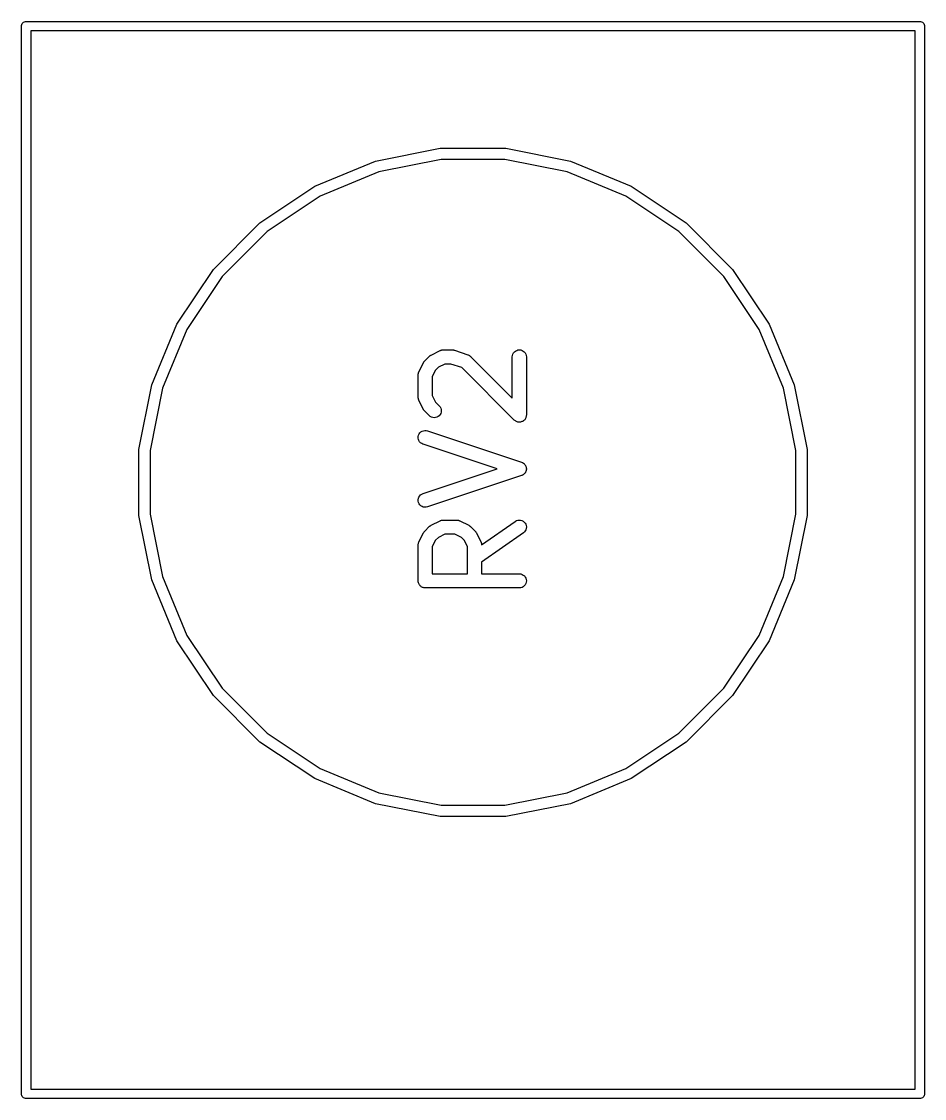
# Model space of a CAD drawing. Extents: x 20 to 116, y -135 to -20.
# Drawn here: x 63.16 to 72.76, y -108.36 to -96.9 of the extents above; entities that cross this region are included whole.
import ezdxf

# ---------------------------------------------------------------- set-up
doc = ezdxf.new("R2010")
doc.units = 0
doc.layers.add('BLACK', color=7, linetype='CONTINUOUS')

msp = doc.modelspace()

# ---------------------------------------------------------------- linework, layer by layer
at = {"layer": 'BLACK', "linetype": 'Continuous'}
for p, q in [((63.1598, -96.955), (63.1607, -96.9452)), ((63.16, -96.9575), (63.1598, -96.955)), ((63.16, -108.303), (63.16, -96.9575)), ((63.1607, -96.9452), (63.1636, -96.9358)), ((63.1636, -96.9358), (63.1682, -96.9271)), ((63.1682, -96.9271), (63.1745, -96.9195)), ((63.1745, -96.9195), (63.1821, -96.9132)), ((63.1821, -96.9132), (63.1908, -96.9086)), ((63.1908, -96.9086), (63.2002, -96.9057)), ((63.2002, -96.9057), (63.2076, -96.905)), ((63.2076, -96.905), (63.21, -96.9048)), ((63.21, -96.9048), (63.2124, -96.905)), ((63.2124, -96.905), (72.7076, -96.905)), ((72.7076, -96.905), (72.71, -96.9048)), ((72.71, -96.9048), (72.7124, -96.905)), ((72.7124, -96.905), (72.7198, -96.9057)), ((72.7198, -96.9057), (72.7292, -96.9086)), ((72.7292, -96.9086), (72.7379, -96.9132)), ((72.7379, -96.9132), (72.7455, -96.9195)), ((72.7455, -96.9195), (72.7518, -96.9271)), ((72.7518, -96.9271), (72.7564, -96.9358)), ((72.7564, -96.9358), (72.7593, -96.9452)), ((72.7593, -96.9452), (72.7602, -96.955)), ((72.7602, -96.955), (72.76, -96.9574)), ((72.76, -96.9574), (72.76, -108.303)), ((63.26, -97.005), (63.26, -108.255)), ((72.66, -97.005), (63.26, -97.005)), ((72.66, -108.255), (72.66, -97.005)), ((66.9237, -98.3887), (67.6101, -98.2522)), ((67.6101, -98.2522), (68.3099, -98.2522)), ((68.3099, -98.2522), (68.9963, -98.3887)), ((66.2771, -98.6565), (66.9237, -98.3887)), ((67.6218, -98.3716), (66.9585, -98.5036)), ((68.2982, -98.3716), (67.6218, -98.3716)), ((68.9615, -98.5036), (68.2982, -98.3716)), ((68.9963, -98.3887), (69.6429, -98.6565)), ((66.9585, -98.5036), (66.3337, -98.7624)), ((69.5863, -98.7624), (68.9615, -98.5036)), ((65.6952, -99.0454), (66.2771, -98.6565)), ((69.6429, -98.6565), (70.2248, -99.0454)), ((66.3337, -98.7624), (65.7713, -99.1381)), ((70.1487, -99.1381), (69.5863, -98.7624)), ((65.2004, -99.5402), (65.6952, -99.0454)), ((65.7713, -99.1381), (65.2931, -99.6163)), ((70.6269, -99.6163), (70.1487, -99.1381)), ((70.2248, -99.0454), (70.7196, -99.5402)), ((64.8115, -100.122), (65.2004, -99.5402)), ((65.2931, -99.6163), (64.9174, -100.179)), ((71.0026, -100.179), (70.6269, -99.6163)), ((70.7196, -99.5402), (71.1085, -100.122)), ((64.5437, -100.769), (64.8115, -100.122)), ((64.9174, -100.179), (64.6586, -100.804)), ((71.2614, -100.804), (71.0026, -100.179)), ((71.1085, -100.122), (71.3763, -100.769)), ((67.5141, -100.451), (67.6093, -100.404)), ((67.6093, -100.404), (67.6103, -100.403)), ((67.6103, -100.403), (67.6123, -100.402)), ((67.6123, -100.402), (67.6143, -100.401)), ((67.6143, -100.401), (67.6192, -100.4)), ((67.6192, -100.4), (67.624, -100.398)), ((67.624, -100.398), (67.6262, -100.398)), ((67.6262, -100.398), (67.6283, -100.397)), ((67.6283, -100.397), (67.6334, -100.397)), ((67.6334, -100.397), (67.6385, -100.396)), ((67.6385, -100.396), (67.6407, -100.396)), ((67.6407, -100.396), (67.6429, -100.396)), ((67.6429, -100.396), (67.7381, -100.396)), ((67.7381, -100.396), (67.7391, -100.396)), ((67.7391, -100.396), (67.7433, -100.396)), ((67.7433, -100.396), (67.7475, -100.396)), ((67.7475, -100.396), (67.7506, -100.397)), ((67.7506, -100.397), (67.7537, -100.397)), ((67.7537, -100.397), (67.7577, -100.399)), ((67.7577, -100.399), (67.7618, -100.4)), ((67.7618, -100.4), (67.9047, -100.447)), ((68.3905, -100.428), (68.3999, -100.417)), ((68.3999, -100.417), (68.4113, -100.408)), ((68.4113, -100.408), (68.4243, -100.401)), ((68.4243, -100.401), (68.4383, -100.397)), ((68.4383, -100.397), (68.4529, -100.396)), ((68.4529, -100.396), (68.4675, -100.397)), ((68.4675, -100.397), (68.4814, -100.402)), ((68.4814, -100.402), (68.4943, -100.409)), ((68.4943, -100.409), (68.5056, -100.418)), ((68.5056, -100.418), (68.5148, -100.429)), ((67.3853, -100.628), (67.4329, -100.532)), ((67.4329, -100.532), (67.4334, -100.531)), ((67.4334, -100.531), (67.4357, -100.528)), ((67.4357, -100.528), (67.4377, -100.524)), ((67.4377, -100.524), (67.4397, -100.522)), ((67.4397, -100.522), (67.4414, -100.519)), ((67.4414, -100.519), (67.4443, -100.516)), ((67.4443, -100.516), (67.447, -100.513)), ((67.447, -100.513), (67.4946, -100.465)), ((67.4946, -100.465), (67.4953, -100.465)), ((67.4953, -100.465), (67.4986, -100.462)), ((67.4986, -100.462), (67.5017, -100.459)), ((67.5017, -100.459), (67.5043, -100.457)), ((67.5043, -100.457), (67.5068, -100.455)), ((67.5068, -100.455), (67.5105, -100.453)), ((67.5105, -100.453), (67.5141, -100.451)), ((67.9047, -100.447), (67.9057, -100.448)), ((67.9057, -100.448), (67.9077, -100.448)), ((67.9077, -100.448), (67.9098, -100.449)), ((67.9098, -100.449), (67.9143, -100.452)), ((67.9143, -100.452), (67.9189, -100.454)), ((67.9189, -100.454), (67.9207, -100.455)), ((67.9207, -100.455), (67.9227, -100.456)), ((67.9227, -100.456), (67.9266, -100.459)), ((67.9266, -100.459), (67.9308, -100.462)), ((67.9308, -100.462), (67.9323, -100.464)), ((67.9323, -100.464), (67.934, -100.465)), ((67.934, -100.465), (68.3774, -100.909)), ((68.3774, -100.47), (68.379, -100.455)), ((68.3774, -100.471), (68.3774, -100.47)), ((68.3774, -100.909), (68.3774, -100.471)), ((68.379, -100.455), (68.3834, -100.441)), ((68.3834, -100.441), (68.3905, -100.428)), ((68.5148, -100.429), (68.5217, -100.442)), ((68.5217, -100.442), (68.526, -100.456)), ((68.526, -100.456), (68.5274, -100.471)), ((68.5274, -100.471), (68.5274, -101.09)), ((67.3784, -100.651), (67.379, -100.646)), ((67.379, -100.646), (67.3797, -100.643)), ((67.3797, -100.643), (67.3801, -100.641)), ((67.3801, -100.641), (67.3819, -100.637)), ((67.3819, -100.637), (67.3834, -100.632)), ((67.3834, -100.632), (67.3845, -100.63)), ((67.3845, -100.63), (67.3853, -100.628)), ((67.5616, -100.61), (67.5274, -100.679)), ((67.592, -100.58), (67.5616, -100.61)), ((67.6606, -100.546), (67.592, -100.58)), ((67.7259, -100.546), (67.6606, -100.546)), ((67.8404, -100.584), (67.7259, -100.546)), ((68.3993, -101.143), (67.8404, -100.584)), ((67.3774, -100.66), (67.3776, -100.658)), ((67.3774, -100.661), (67.3774, -100.66)), ((67.3774, -100.899), (67.3774, -100.661)), ((67.3776, -100.656), (67.3784, -100.651)), ((67.3776, -100.658), (67.3776, -100.656)), ((67.5274, -100.679), (67.5274, -100.882)), ((64.4072, -101.455), (64.5437, -100.769)), ((64.6586, -100.804), (64.5266, -101.467)), ((71.3934, -101.467), (71.2614, -100.804)), ((71.3763, -100.769), (71.5128, -101.455)), ((67.3776, -100.901), (67.3774, -100.899)), ((67.3775, -100.904), (67.3776, -100.901)), ((67.3783, -100.909), (67.3775, -100.904)), ((67.3788, -100.914), (67.3783, -100.909)), ((67.3794, -100.916), (67.3788, -100.914)), ((67.3798, -100.918), (67.3794, -100.916)), ((67.3816, -100.923), (67.3798, -100.918)), ((67.383, -100.928), (67.3816, -100.923)), ((67.3841, -100.93), (67.383, -100.928)), ((67.3848, -100.932), (67.3841, -100.93)), ((67.3853, -100.933), (67.3848, -100.932)), ((67.4329, -101.028), (67.3853, -100.933)), ((67.5274, -100.882), (67.5616, -100.95)), ((67.5616, -100.95), (67.6007, -100.989)), ((67.6007, -100.989), (67.6014, -100.99)), ((67.6014, -100.99), (67.6105, -101.001)), ((67.4352, -101.032), (67.4329, -101.028)), ((67.4371, -101.035), (67.4352, -101.032)), ((67.439, -101.038), (67.4371, -101.035)), ((67.4407, -101.04), (67.439, -101.038)), ((67.4436, -101.044), (67.4407, -101.04)), ((67.4462, -101.047), (67.4436, -101.044)), ((67.447, -101.048), (67.4462, -101.047)), ((67.4946, -101.095), (67.447, -101.048)), ((67.5059, -101.104), (67.4946, -101.095)), ((67.5188, -101.111), (67.5059, -101.104)), ((67.5889, -101.105), (67.576, -101.112)), ((67.6003, -101.096), (67.5889, -101.105)), ((67.6097, -101.084), (67.6003, -101.096)), ((67.6167, -101.071), (67.6097, -101.084)), ((67.6105, -101.001), (67.6173, -101.014)), ((67.621, -101.057), (67.6167, -101.071)), ((67.6173, -101.014), (67.6213, -101.028)), ((67.6226, -101.043), (67.621, -101.057)), ((67.6213, -101.028), (67.6226, -101.043)), ((68.5257, -101.105), (68.5235, -101.112)), ((68.5258, -101.105), (68.5257, -101.105)), ((68.5266, -101.098), (68.5258, -101.105)), ((68.5258, -101.105), (68.5258, -101.105)), ((68.5274, -101.091), (68.5266, -101.098)), ((68.5274, -101.09), (68.5274, -101.091)), ((68.5274, -101.091), (68.5274, -101.091)), ((68.5274, -101.091), (68.5274, -101.091)), ((68.5274, -101.091), (68.5274, -101.091)), ((67.5328, -101.116), (67.5188, -101.111)), ((67.5474, -101.117), (67.5328, -101.116)), ((67.5619, -101.116), (67.5474, -101.117)), ((67.576, -101.112), (67.5619, -101.116)), ((68.4049, -101.147), (68.3993, -101.143)), ((68.4104, -101.152), (68.4049, -101.147)), ((68.4106, -101.152), (68.4104, -101.152)), ((68.4107, -101.152), (68.4106, -101.152)), ((68.4169, -101.155), (68.4107, -101.152)), ((68.4233, -101.159), (68.4169, -101.155)), ((68.4234, -101.159), (68.4233, -101.159)), ((68.4236, -101.159), (68.4234, -101.159)), ((68.4303, -101.161), (68.4236, -101.159)), ((68.4373, -101.163), (68.4303, -101.161)), ((68.4374, -101.163), (68.4373, -101.163)), ((68.4376, -101.163), (68.4374, -101.163)), ((68.4448, -101.164), (68.4376, -101.163)), ((68.4519, -101.165), (68.4448, -101.164)), ((68.452, -101.165), (68.4519, -101.165)), ((68.4521, -101.165), (68.452, -101.165)), ((68.4593, -101.164), (68.4521, -101.165)), ((68.4664, -101.163), (68.4593, -101.164)), ((68.4666, -101.163), (68.4664, -101.163)), ((68.4667, -101.163), (68.4666, -101.163)), ((68.4736, -101.161), (68.4667, -101.163)), ((68.4805, -101.159), (68.4736, -101.161)), ((68.4806, -101.159), (68.4805, -101.159)), ((68.4807, -101.159), (68.4806, -101.159)), ((68.4871, -101.156), (68.4807, -101.159)), ((68.4934, -101.153), (68.4871, -101.156)), ((68.4935, -101.152), (68.4934, -101.153)), ((68.4937, -101.152), (68.4935, -101.152)), ((68.4992, -101.148), (68.4937, -101.152)), ((68.5049, -101.143), (68.4992, -101.148)), ((68.505, -101.143), (68.5049, -101.143)), ((68.5049, -101.143), (68.5049, -101.143)), ((68.5095, -101.138), (68.505, -101.143)), ((68.5143, -101.132), (68.5095, -101.138)), ((68.5144, -101.132), (68.5143, -101.132)), ((68.5143, -101.132), (68.5143, -101.132)), ((68.5178, -101.126), (68.5144, -101.132)), ((68.5213, -101.119), (68.5178, -101.126)), ((68.5214, -101.119), (68.5213, -101.119)), ((68.5235, -101.112), (68.5214, -101.119)), ((68.5214, -101.119), (68.5214, -101.119)), ((67.3775, -101.333), (67.378, -101.318)), ((67.3799, -101.347), (67.3775, -101.333)), ((67.378, -101.318), (67.3814, -101.304)), ((67.3814, -101.304), (67.3875, -101.29)), ((67.3875, -101.29), (67.396, -101.278)), ((67.396, -101.278), (67.4067, -101.268)), ((67.4067, -101.268), (67.4191, -101.261)), ((67.4191, -101.261), (67.4328, -101.255)), ((67.4328, -101.255), (67.4472, -101.253)), ((67.4472, -101.253), (67.4618, -101.253)), ((67.4618, -101.253), (67.4761, -101.257)), ((67.4761, -101.257), (68.4761, -101.59)), ((67.385, -101.361), (67.3799, -101.347)), ((67.3926, -101.373), (67.385, -101.361)), ((67.4026, -101.384), (67.3926, -101.373)), ((67.4144, -101.393), (67.4026, -101.384)), ((67.4277, -101.399), (67.4144, -101.393)), ((67.4287, -101.399), (67.4277, -101.399)), ((68.2152, -101.661), (67.4287, -101.399)), ((64.4072, -102.155), (64.4072, -101.455)), ((64.5266, -101.467), (64.5266, -102.143)), ((71.3934, -102.143), (71.3934, -101.467)), ((71.5128, -101.455), (71.5128, -102.155)), ((67.4287, -101.923), (68.2152, -101.661)), ((68.4761, -101.59), (68.4771, -101.59)), ((68.4771, -101.59), (68.4818, -101.593)), ((68.4818, -101.593), (68.4866, -101.594)), ((68.4866, -101.594), (68.4884, -101.596)), ((68.4884, -101.596), (68.4904, -101.597)), ((68.4904, -101.597), (68.4946, -101.6)), ((68.4946, -101.6), (68.4989, -101.602)), ((68.4989, -101.602), (68.5005, -101.604)), ((68.5005, -101.604), (68.5022, -101.605)), ((68.5022, -101.605), (68.5057, -101.609)), ((68.5057, -101.609), (68.5095, -101.613)), ((68.5095, -101.613), (68.5107, -101.614)), ((68.5107, -101.614), (68.5121, -101.616)), ((68.5121, -101.616), (68.5149, -101.62)), ((68.5149, -101.62), (68.5178, -101.625)), ((68.5178, -101.625), (68.5187, -101.627)), ((68.5187, -101.627), (68.5198, -101.628)), ((68.5198, -101.628), (68.5216, -101.633)), ((68.5216, -101.633), (68.5237, -101.638)), ((68.5237, -101.638), (68.5242, -101.64)), ((68.5242, -101.64), (68.5249, -101.642)), ((68.5255, -101.676), (68.5246, -101.681)), ((68.5249, -101.642), (68.5257, -101.647)), ((68.5267, -101.671), (68.5255, -101.676)), ((68.5257, -101.647), (68.5268, -101.652)), ((68.5268, -101.669), (68.5267, -101.671)), ((68.5268, -101.652), (68.5269, -101.654)), ((68.5272, -101.667), (68.5268, -101.669)), ((68.5269, -101.654), (68.5272, -101.657)), ((68.5272, -101.657), (68.5271, -101.662)), ((68.5271, -101.662), (68.5272, -101.667)), ((68.4761, -101.732), (67.4761, -102.066)), ((68.4808, -101.73), (68.4761, -101.732)), ((68.4857, -101.728), (68.4808, -101.73)), ((68.4875, -101.727), (68.4857, -101.728)), ((68.4895, -101.726), (68.4875, -101.727)), ((68.4937, -101.723), (68.4895, -101.726)), ((68.4981, -101.721), (68.4937, -101.723)), ((68.4997, -101.719), (68.4981, -101.721)), ((68.5014, -101.718), (68.4997, -101.719)), ((68.505, -101.714), (68.5014, -101.718)), ((68.5088, -101.711), (68.505, -101.714)), ((68.51, -101.709), (68.5088, -101.711)), ((68.5115, -101.707), (68.51, -101.709)), ((68.5143, -101.703), (68.5115, -101.707)), ((68.5173, -101.699), (68.5143, -101.703)), ((68.5182, -101.697), (68.5173, -101.699)), ((68.5193, -101.695), (68.5182, -101.697)), ((68.5212, -101.69), (68.5193, -101.695)), ((68.5234, -101.685), (68.5212, -101.69)), ((68.5239, -101.683), (68.5234, -101.685)), ((68.5246, -101.681), (68.5239, -101.683)), ((67.3776, -101.989), (67.3801, -101.974)), ((67.3779, -102.003), (67.3776, -101.989)), ((67.3811, -102.018), (67.3779, -102.003)), ((67.3801, -101.974), (67.3854, -101.961)), ((67.3869, -102.031), (67.3811, -102.018)), ((67.3854, -101.961), (67.3933, -101.948)), ((67.3933, -101.948), (67.4033, -101.938)), ((67.4033, -101.938), (67.4153, -101.929)), ((67.4153, -101.929), (67.4287, -101.923)), ((67.3953, -102.043), (67.3869, -102.031)), ((67.4058, -102.053), (67.3953, -102.043)), ((67.4181, -102.061), (67.4058, -102.053)), ((67.4318, -102.067), (67.4181, -102.061)), ((67.4461, -102.069), (67.4318, -102.067)), ((67.4608, -102.069), (67.4461, -102.069)), ((67.4751, -102.066), (67.4608, -102.069)), ((67.4761, -102.066), (67.4751, -102.066)), ((64.5437, -102.841), (64.4072, -102.155)), ((64.5266, -102.143), (64.6586, -102.806)), ((67.5141, -102.261), (67.6093, -102.213)), ((67.6093, -102.213), (67.6103, -102.213)), ((67.6103, -102.213), (67.6123, -102.212)), ((67.6123, -102.212), (67.6143, -102.211)), ((67.6143, -102.211), (67.6192, -102.209)), ((67.6192, -102.209), (67.624, -102.208)), ((67.624, -102.208), (67.6262, -102.207)), ((67.6262, -102.207), (67.6283, -102.207)), ((67.6283, -102.207), (67.6334, -102.206)), ((67.6334, -102.206), (67.6385, -102.205)), ((67.6385, -102.205), (67.6407, -102.205)), ((67.6407, -102.205), (67.6429, -102.205)), ((67.6429, -102.205), (67.7857, -102.205)), ((67.7857, -102.205), (67.7868, -102.205)), ((67.7868, -102.205), (67.789, -102.205)), ((67.789, -102.205), (67.7912, -102.205)), ((67.7912, -102.205), (67.7962, -102.206)), ((67.7962, -102.206), (67.8013, -102.207)), ((67.8013, -102.207), (67.8034, -102.208)), ((67.8034, -102.208), (67.8056, -102.208)), ((67.8056, -102.208), (67.8104, -102.21)), ((67.8104, -102.21), (67.8153, -102.211)), ((67.8153, -102.211), (67.8172, -102.212)), ((67.8172, -102.212), (67.8193, -102.213)), ((67.8193, -102.213), (67.9145, -102.261)), ((68.0511, -102.47), (68.4094, -102.219)), ((68.4094, -102.219), (68.4102, -102.218)), ((68.4102, -102.218), (68.4231, -102.211)), ((68.4231, -102.211), (68.4371, -102.207)), ((68.4371, -102.207), (68.4516, -102.205)), ((68.4516, -102.205), (68.4662, -102.207)), ((68.4662, -102.207), (68.4802, -102.211)), ((68.4802, -102.211), (68.4932, -102.217)), ((68.4932, -102.217), (68.5047, -102.226)), ((68.5047, -102.226), (68.5141, -102.238)), ((68.5141, -102.238), (68.5212, -102.25)), ((68.5212, -102.25), (68.5257, -102.264)), ((71.2614, -102.806), (71.3934, -102.143)), ((71.5128, -102.155), (71.3763, -102.841)), ((67.3853, -102.437), (67.4329, -102.342)), ((67.4329, -102.342), (67.4334, -102.341)), ((67.4334, -102.341), (67.4357, -102.337)), ((67.4357, -102.337), (67.4377, -102.334)), ((67.4377, -102.334), (67.4397, -102.331)), ((67.4397, -102.331), (67.4414, -102.329)), ((67.4414, -102.329), (67.4443, -102.326)), ((67.4443, -102.326), (67.447, -102.322)), ((67.447, -102.322), (67.4946, -102.275)), ((67.4946, -102.275), (67.4953, -102.274)), ((67.4953, -102.274), (67.4986, -102.271)), ((67.4986, -102.271), (67.5017, -102.269)), ((67.5017, -102.269), (67.5043, -102.267)), ((67.5043, -102.267), (67.5068, -102.265)), ((67.5068, -102.265), (67.5105, -102.263)), ((67.5105, -102.263), (67.5141, -102.261)), ((67.6606, -102.355), (67.592, -102.389)), ((67.768, -102.355), (67.6606, -102.355)), ((67.8365, -102.389), (67.768, -102.355)), ((67.9145, -102.261), (67.9154, -102.261)), ((67.9154, -102.261), (67.919, -102.264)), ((67.919, -102.264), (67.9227, -102.266)), ((67.9227, -102.266), (67.9251, -102.268)), ((67.9251, -102.268), (67.9277, -102.269)), ((67.9277, -102.269), (67.9307, -102.272)), ((67.9307, -102.272), (67.934, -102.275)), ((67.934, -102.275), (67.9816, -102.322)), ((67.9816, -102.322), (67.9823, -102.323)), ((67.9823, -102.323), (67.985, -102.326)), ((67.985, -102.326), (67.9879, -102.33)), ((67.9879, -102.33), (67.9895, -102.332)), ((67.9895, -102.332), (67.9915, -102.335)), ((67.9915, -102.335), (67.9934, -102.338)), ((67.9934, -102.338), (67.9957, -102.342)), ((67.9957, -102.342), (68.0433, -102.437)), ((68.4954, -102.342), (68.0512, -102.653)), ((68.5065, -102.332), (68.4954, -102.342)), ((68.5156, -102.321), (68.5065, -102.332)), ((68.5222, -102.308), (68.5156, -102.321)), ((68.5262, -102.294), (68.5222, -102.308)), ((68.5257, -102.264), (68.5274, -102.279)), ((68.5274, -102.279), (68.5262, -102.294)), ((67.3774, -102.47), (67.3776, -102.467)), ((67.3774, -102.471), (67.3774, -102.47)), ((67.3774, -102.852), (67.3774, -102.471)), ((67.3776, -102.465), (67.3784, -102.46)), ((67.3776, -102.467), (67.3776, -102.465)), ((67.3784, -102.46), (67.379, -102.455)), ((67.379, -102.455), (67.3797, -102.453)), ((67.3797, -102.453), (67.3801, -102.451)), ((67.3801, -102.451), (67.3819, -102.446)), ((67.3819, -102.446), (67.3834, -102.441)), ((67.3834, -102.441), (67.3845, -102.439)), ((67.3845, -102.439), (67.3853, -102.437)), ((67.5616, -102.42), (67.5274, -102.488)), ((67.592, -102.389), (67.5616, -102.42)), ((67.8669, -102.42), (67.8365, -102.389)), ((67.9012, -102.488), (67.8669, -102.42)), ((68.0433, -102.437), (68.0437, -102.438)), ((68.0437, -102.438), (68.0445, -102.44)), ((68.0445, -102.44), (68.0455, -102.442)), ((68.0455, -102.442), (68.047, -102.447)), ((68.047, -102.447), (68.0488, -102.452)), ((68.0488, -102.452), (68.0491, -102.454)), ((68.0491, -102.454), (68.0498, -102.456)), ((68.0498, -102.456), (68.0503, -102.461)), ((68.0503, -102.461), (68.0511, -102.466)), ((68.0511, -102.466), (68.051, -102.469)), ((68.051, -102.469), (68.0511, -102.47)), ((67.5274, -102.488), (67.5274, -102.777)), ((67.9012, -102.777), (67.9012, -102.488)), ((68.0512, -102.653), (68.0512, -102.777)), ((64.6586, -102.806), (64.9174, -103.431)), ((67.5274, -102.777), (67.9012, -102.777)), ((68.0512, -102.777), (68.4524, -102.777)), ((68.4524, -102.777), (68.4534, -102.777)), ((68.4534, -102.777), (68.468, -102.778)), ((68.468, -102.778), (68.4819, -102.783)), ((68.4819, -102.783), (68.4948, -102.79)), ((68.4948, -102.79), (68.506, -102.799)), ((68.506, -102.799), (68.5151, -102.811)), ((68.5151, -102.811), (68.5219, -102.824)), ((71.0026, -103.431), (71.2614, -102.806)), ((64.8115, -103.488), (64.5437, -102.841)), ((67.3781, -102.859), (67.3774, -102.852)), ((67.3787, -102.866), (67.3781, -102.859)), ((67.3788, -102.866), (67.3787, -102.866)), ((67.3808, -102.873), (67.3788, -102.866)), ((67.3788, -102.866), (67.3788, -102.866)), ((67.3828, -102.88), (67.3808, -102.873)), ((67.383, -102.88), (67.3828, -102.88)), ((67.3864, -102.886), (67.383, -102.88)), ((67.383, -102.88), (67.383, -102.88)), ((67.3896, -102.893), (67.3864, -102.886)), ((67.3898, -102.893), (67.3896, -102.893)), ((67.3899, -102.893), (67.3898, -102.893)), ((67.3944, -102.899), (67.3899, -102.893)), ((67.3988, -102.904), (67.3944, -102.899)), ((67.399, -102.904), (67.3988, -102.904)), ((67.3992, -102.905), (67.399, -102.904)), ((67.4046, -102.909), (67.3992, -102.905)), ((67.41, -102.914), (67.4046, -102.909)), ((67.4102, -102.914), (67.41, -102.914)), ((67.4104, -102.914), (67.4102, -102.914)), ((67.4166, -102.917), (67.4104, -102.914)), ((67.4228, -102.921), (67.4166, -102.917)), ((67.4231, -102.921), (67.4228, -102.921)), ((67.4233, -102.921), (67.4231, -102.921)), ((67.4301, -102.923), (67.4233, -102.921)), ((67.4368, -102.925), (67.4301, -102.923)), ((67.437, -102.925), (67.4368, -102.925)), ((67.4373, -102.925), (67.437, -102.925)), ((67.4443, -102.926), (67.4373, -102.925)), ((67.4513, -102.927), (67.4443, -102.926)), ((67.4518, -102.927), (67.4513, -102.927)), ((67.4519, -102.927), (67.4518, -102.927)), ((67.4524, -102.927), (67.4519, -102.927)), ((67.4519, -102.927), (67.4519, -102.927)), ((68.4524, -102.927), (67.4524, -102.927)), ((68.4669, -102.925), (68.4524, -102.927)), ((68.481, -102.921), (68.4669, -102.925)), ((68.4939, -102.914), (68.481, -102.921)), ((68.5052, -102.905), (68.4939, -102.914)), ((68.5146, -102.894), (68.5052, -102.905)), ((68.5215, -102.881), (68.5146, -102.894)), ((68.5258, -102.867), (68.5215, -102.881)), ((68.5219, -102.824), (68.5261, -102.838)), ((68.5274, -102.852), (68.5258, -102.867)), ((68.5261, -102.838), (68.5274, -102.852)), ((71.3763, -102.841), (71.1085, -103.488)), ((65.2004, -104.07), (64.8115, -103.488)), ((64.9174, -103.431), (65.2931, -103.994)), ((70.6269, -103.994), (71.0026, -103.431)), ((71.1085, -103.488), (70.7196, -104.07)), ((65.6952, -104.565), (65.2004, -104.07)), ((65.2931, -103.994), (65.7713, -104.472)), ((70.1487, -104.472), (70.6269, -103.994)), ((70.7196, -104.07), (70.2248, -104.565)), ((65.7713, -104.472), (66.3337, -104.848)), ((69.5863, -104.848), (70.1487, -104.472)), ((66.2771, -104.953), (65.6952, -104.565)), ((70.2248, -104.565), (69.6429, -104.953)), ((66.3337, -104.848), (66.9585, -105.106)), ((68.9615, -105.106), (69.5863, -104.848)), ((66.9237, -105.221), (66.2771, -104.953)), ((69.6429, -104.953), (68.9963, -105.221)), ((66.9585, -105.106), (67.6218, -105.238)), ((68.2982, -105.238), (68.9615, -105.106)), ((67.6101, -105.358), (66.9237, -105.221)), ((68.9963, -105.221), (68.3099, -105.358)), ((67.6218, -105.238), (68.2982, -105.238)), ((68.3099, -105.358), (67.6101, -105.358)), ((63.1598, -108.305), (63.16, -108.303)), ((63.1607, -108.315), (63.1598, -108.305)), ((63.1636, -108.324), (63.1607, -108.315)), ((63.26, -108.255), (72.66, -108.255)), ((72.7593, -108.315), (72.7564, -108.324)), ((72.7602, -108.305), (72.7593, -108.315)), ((72.76, -108.303), (72.7602, -108.305)), ((63.1682, -108.333), (63.1636, -108.324)), ((63.1745, -108.341), (63.1682, -108.333)), ((63.1821, -108.347), (63.1745, -108.341)), ((63.1908, -108.351), (63.1821, -108.347)), ((63.2002, -108.354), (63.1908, -108.351)), ((63.21, -108.355), (63.2002, -108.354)), ((63.2124, -108.355), (63.21, -108.355)), ((72.7076, -108.355), (63.2124, -108.355)), ((72.71, -108.355), (72.7076, -108.355)), ((72.7124, -108.355), (72.71, -108.355)), ((72.7198, -108.354), (72.7124, -108.355)), ((72.7292, -108.351), (72.7198, -108.354)), ((72.7379, -108.347), (72.7292, -108.351)), ((72.7455, -108.341), (72.7379, -108.347)), ((72.7518, -108.333), (72.7455, -108.341)), ((72.7564, -108.324), (72.7518, -108.333))]:
    msp.add_line(p, q, dxfattribs=at)

doc.saveas('drawing.dxf')
